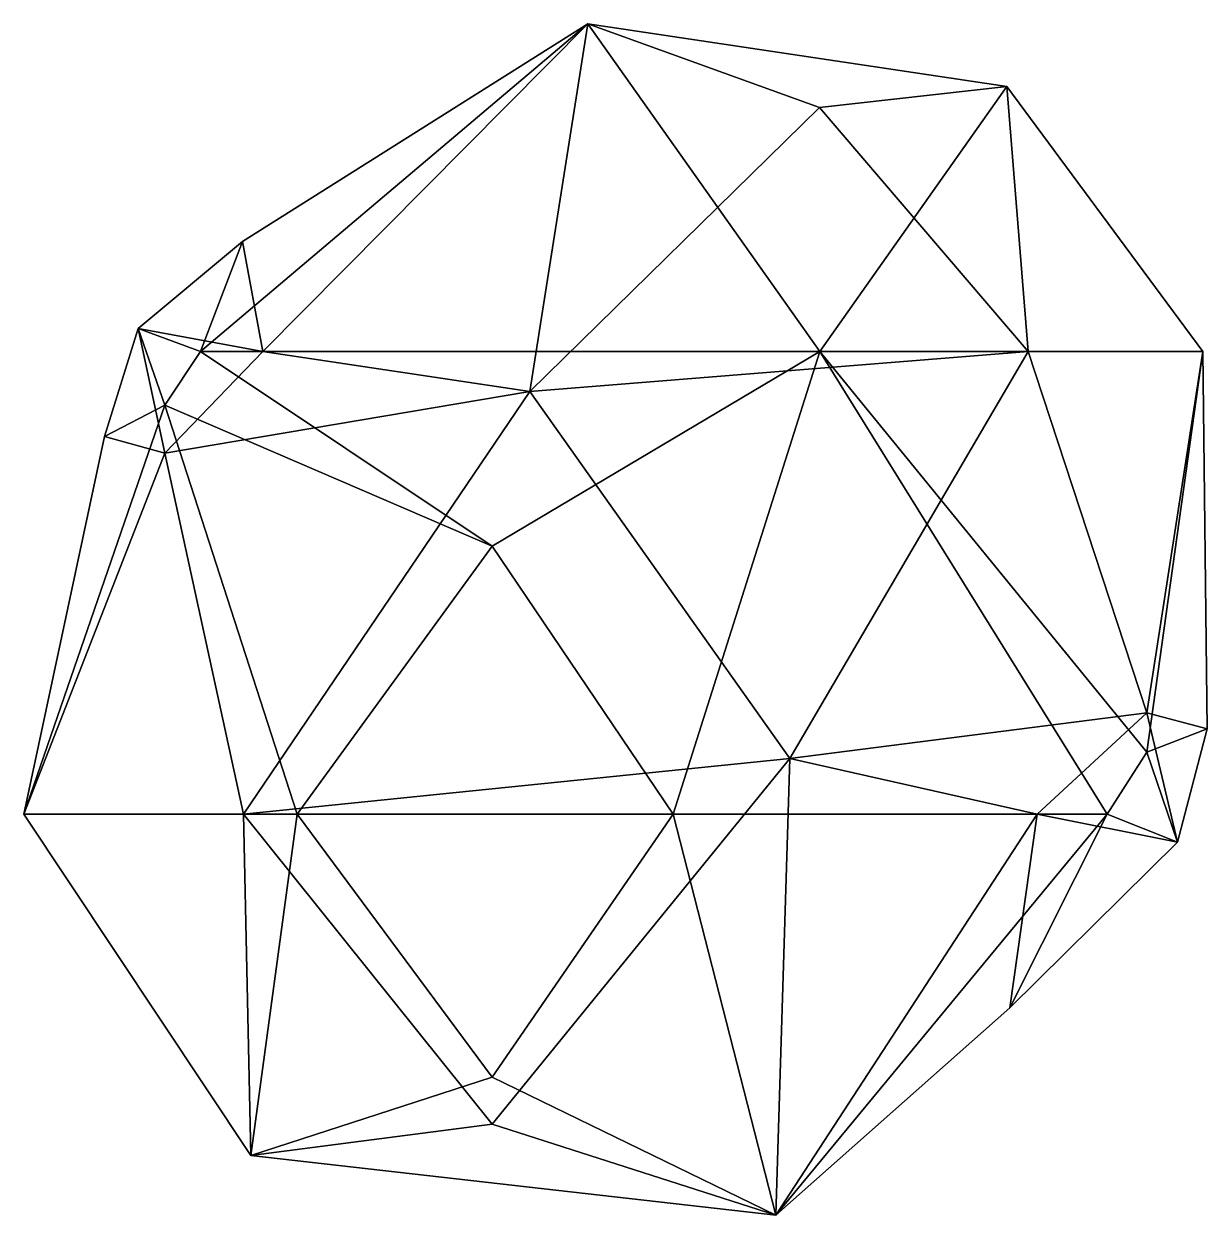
# Model space of a CAD drawing. Extents: x 290095 to 295679, y 4553756 to 4561441.
# Drawn here: x 293001.82 to 293047.36, y 4558463.85 to 4558509.72 of the extents above; entities that cross this region are included whole.
import ezdxf

# ---------------------------------------------------------------- set-up
doc = ezdxf.new("R2010")
doc.units = 0
doc.layers.add('Au_ppm_Pref_-_0_5', color=7, linetype='CONTINUOUS')

msp = doc.modelspace()

# ---------------------------------------------------------------- linework, layer by layer
at = {"layer": 'Au_ppm_Pref_-_0_5'}
for points in [[(293008.62, 4558497.107, 1787.086), (293032.448, 4558497.097, 1784.912), (293023.522, 4558509.716, 1787.737)], [(293008.62, 4558497.107, 1787.086), (293023.522, 4558509.716, 1787.737), (293010.234, 4558501.342, 1787.737)], [(293011.02, 4558497.107, 1789.519), (293010.234, 4558501.342, 1787.737), (293023.522, 4558509.716, 1787.737)], [(293011.02, 4558497.107, 1789.519), (293023.522, 4558509.716, 1787.737), (293021.294, 4558495.568, 1792.477)], [(293021.294, 4558495.568, 1792.477), (293023.522, 4558509.716, 1787.737), (293032.438, 4558506.493, 1790.865)], [(293039.648, 4558507.303, 1787.737), (293032.438, 4558506.493, 1790.865), (293023.522, 4558509.716, 1787.737)], [(293039.648, 4558507.303, 1787.737), (293023.522, 4558509.716, 1787.737), (293032.448, 4558497.097, 1784.912)], [(293039.648, 4558507.303, 1787.737), (293040.468, 4558497.107, 1791.522), (293032.438, 4558506.493, 1790.865)], [(293039.648, 4558507.303, 1787.737), (293032.448, 4558497.097, 1784.912), (293047.195, 4558497.107, 1787.737)], [(293039.648, 4558507.303, 1787.737), (293047.195, 4558497.107, 1787.737), (293040.468, 4558497.107, 1791.522)], [(293021.294, 4558495.568, 1792.477), (293032.438, 4558506.493, 1790.865), (293040.468, 4558497.107, 1791.522)], [(293010.234, 4558501.342, 1787.737), (293011.02, 4558497.107, 1789.519), (293006.215, 4558497.987, 1787.773)], [(293010.234, 4558501.342, 1787.737), (293006.215, 4558497.987, 1787.773), (293008.62, 4558497.107, 1787.086)], [(293007.239, 4558493.184, 1789.044), (293004.926, 4558493.836, 1787.737), (293006.215, 4558497.987, 1787.773)], [(293004.926, 4558493.836, 1787.737), (293007.239, 4558495.035, 1787.046), (293006.215, 4558497.987, 1787.773)], [(293007.239, 4558493.184, 1789.044), (293006.215, 4558497.987, 1787.773), (293011.02, 4558497.107, 1789.519)], [(293008.62, 4558497.107, 1787.086), (293006.215, 4558497.987, 1787.773), (293007.239, 4558495.035, 1787.046)], [(293007.239, 4558493.184, 1789.044), (293011.02, 4558497.107, 1789.519), (293021.294, 4558495.568, 1792.477)], [(293007.239, 4558495.035, 1787.046), (293019.839, 4558489.604, 1784.298), (293008.62, 4558497.107, 1787.086)], [(293008.62, 4558497.107, 1787.086), (293019.839, 4558489.604, 1784.298), (293032.448, 4558497.097, 1784.912)], [(293019.839, 4558489.604, 1784.298), (293026.805, 4558479.289, 1784.453), (293032.448, 4558497.097, 1784.912)], [(293031.3, 4558481.434, 1792.425), (293021.294, 4558495.568, 1792.477), (293040.468, 4558497.107, 1791.522)], [(293026.805, 4558479.289, 1784.453), (293043.515, 4558479.289, 1787.019), (293032.448, 4558497.097, 1784.912)], [(293031.3, 4558481.434, 1792.425), (293040.468, 4558497.107, 1791.522), (293045.037, 4558483.197, 1789.039)], [(293047.195, 4558497.107, 1787.737), (293032.448, 4558497.097, 1784.912), (293045.037, 4558481.676, 1786.941)], [(293045.037, 4558481.676, 1786.941), (293032.448, 4558497.097, 1784.912), (293043.515, 4558479.289, 1787.019)], [(293047.195, 4558497.107, 1787.737), (293045.037, 4558483.197, 1789.039), (293040.468, 4558497.107, 1791.522)], [(293047.195, 4558497.107, 1787.737), (293047.359, 4558482.573, 1787.737), (293045.037, 4558483.197, 1789.039)], [(293047.195, 4558497.107, 1787.737), (293045.037, 4558481.676, 1786.941), (293047.359, 4558482.573, 1787.737)], [(293007.239, 4558493.184, 1789.044), (293021.294, 4558495.568, 1792.477), (293010.273, 4558479.289, 1792.246)], [(293010.273, 4558479.289, 1792.246), (293021.294, 4558495.568, 1792.477), (293031.3, 4558481.434, 1792.425)], [(293007.239, 4558495.035, 1787.046), (293004.926, 4558493.836, 1787.737), (293001.816, 4558479.289, 1787.737)], [(293007.239, 4558495.035, 1787.046), (293001.816, 4558479.289, 1787.737), (293012.341, 4558479.289, 1784.202)], [(293007.239, 4558495.035, 1787.046), (293012.341, 4558479.289, 1784.202), (293019.839, 4558489.604, 1784.298)], [(293007.239, 4558493.184, 1789.044), (293001.816, 4558479.289, 1787.737), (293004.926, 4558493.836, 1787.737)], [(293007.239, 4558493.184, 1789.044), (293010.273, 4558479.289, 1792.246), (293001.816, 4558479.289, 1787.737)], [(293019.839, 4558489.604, 1784.298), (293012.341, 4558479.289, 1784.202), (293026.805, 4558479.289, 1784.453)], [(293031.3, 4558481.434, 1792.425), (293045.037, 4558483.197, 1789.039), (293040.814, 4558479.289, 1789.728)], [(293040.814, 4558479.289, 1789.728), (293045.037, 4558483.197, 1789.039), (293046.222, 4558478.218, 1787.786)], [(293047.359, 4558482.573, 1787.737), (293046.222, 4558478.218, 1787.786), (293045.037, 4558483.197, 1789.039)], [(293046.222, 4558478.218, 1787.786), (293047.359, 4558482.573, 1787.737), (293045.037, 4558481.676, 1786.941)], [(293010.273, 4558479.289, 1792.246), (293031.3, 4558481.434, 1792.425), (293019.839, 4558467.362, 1791.713)], [(293030.753, 4558463.854, 1787.737), (293019.839, 4558467.362, 1791.713), (293031.3, 4558481.434, 1792.425)], [(293030.753, 4558463.854, 1787.737), (293031.3, 4558481.434, 1792.425), (293040.814, 4558479.289, 1789.728)], [(293046.222, 4558478.218, 1787.786), (293045.037, 4558481.676, 1786.941), (293043.515, 4558479.289, 1787.019)], [(293010.273, 4558479.289, 1792.246), (293010.55, 4558466.153, 1787.737), (293001.816, 4558479.289, 1787.737)], [(293001.816, 4558479.289, 1787.737), (293010.55, 4558466.153, 1787.737), (293012.341, 4558479.289, 1784.202)], [(293010.273, 4558479.289, 1792.246), (293019.839, 4558467.362, 1791.713), (293010.55, 4558466.153, 1787.737)], [(293010.55, 4558466.153, 1787.737), (293019.839, 4558469.171, 1784.364), (293012.341, 4558479.289, 1784.202)], [(293026.805, 4558479.289, 1784.453), (293012.341, 4558479.289, 1784.202), (293019.839, 4558469.171, 1784.364)], [(293030.753, 4558463.854, 1787.737), (293026.805, 4558479.289, 1784.453), (293019.839, 4558469.171, 1784.364)], [(293030.753, 4558463.854, 1787.737), (293043.515, 4558479.289, 1787.019), (293026.805, 4558479.289, 1784.453)], [(293030.753, 4558463.854, 1787.737), (293040.814, 4558479.289, 1789.728), (293039.765, 4558471.834, 1787.737)], [(293030.753, 4558463.854, 1787.737), (293039.765, 4558471.834, 1787.737), (293043.515, 4558479.289, 1787.019)], [(293040.814, 4558479.289, 1789.728), (293046.222, 4558478.218, 1787.786), (293039.765, 4558471.834, 1787.737)], [(293039.765, 4558471.834, 1787.737), (293046.222, 4558478.218, 1787.786), (293043.515, 4558479.289, 1787.019)], [(293010.55, 4558466.153, 1787.737), (293030.753, 4558463.854, 1787.737), (293019.839, 4558469.171, 1784.364)], [(293030.753, 4558463.854, 1787.737), (293010.55, 4558466.153, 1787.737), (293019.839, 4558467.362, 1791.713)]]:
    msp.add_3dface(points, dxfattribs=at)

doc.saveas('drawing.dxf')
